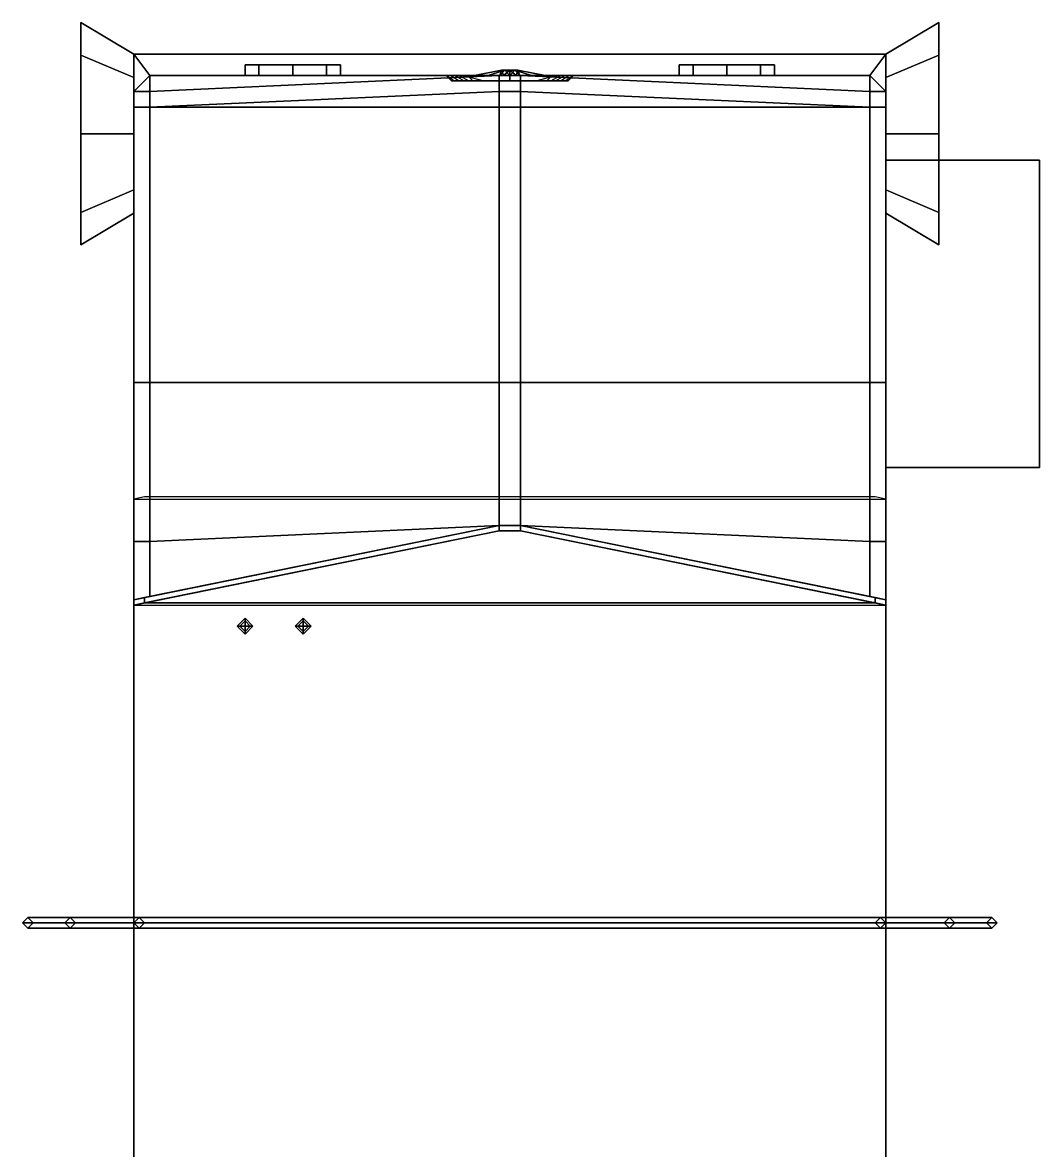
# Model space of a CAD drawing. Extents: x -0.92 to 1, y -2.23 to 2.03.
# Drawn here: x -0.92 to 1, y -0.1 to 2.03 of the extents above; entities that cross this region are included whole.
import ezdxf

# ---------------------------------------------------------------- set-up
doc = ezdxf.new("R2010")
doc.units = 0
doc.layers.get('0').update_dxf_attribs({"linetype": 'CONTINUOUS'})

msp = doc.modelspace()

# ---------------------------------------------------------------- linework, layer by layer
for points in [[(-0.81, 2.03, 0.47), (-0.81, 1.9685, 0.6185), (-0.71, 1.9261, 0.5761), (-0.71, 1.97, 0.47)], [(-0.81, 1.9685, 0.3215), (-0.81, 2.03, 0.47), (-0.71, 1.97, 0.47), (-0.71, 1.9261, 0.3639)], [(0.81, 1.9685, 0.6185), (0.81, 2.03, 0.47), (0.71, 1.97, 0.47), (0.71, 1.9261, 0.5761)], [(0.81, 2.03, 0.47), (0.81, 1.9685, 0.3215), (0.71, 1.9261, 0.3639), (0.71, 1.97, 0.47)], [(-0.81, 1.9685, 0.6185), (-0.81, 1.82, 0.68), (-0.71, 1.82, 0.62), (-0.71, 1.9261, 0.5761)], [(-0.81, 1.82, 0.26), (-0.81, 1.9685, 0.3215), (-0.71, 1.9261, 0.3639), (-0.71, 1.82, 0.32)], [(-0.71, 1.35, 0.32), (-0.71, -1.69, 0.32), (-0.71, -1.92, 0.47), (-0.71, 1.97, 0.56)], [(0.71, 1.97, 0.56), (0.71, 1.35, 0.32), (-0.71, 1.35, 0.32), (-0.71, 1.97, 0.56)], [(-0.71, 1.97, 0.56), (-0.71, -1.92, 0.47), (-0.71, -1.92, 0.81), (-0.71, 1.97, 0.81)], [(0.71, 1.97, 0.81), (0.71, 1.97, 0.56), (-0.71, 1.97, 0.56), (-0.71, 1.97, 0.81)], [(0.68, 1.93, 0.81), (0.71, 1.97, 0.81), (-0.71, 1.97, 0.81), (-0.68, 1.93, 0.81)], [(-0.71, 1.97, 0.81), (-0.71, 1.97, 0.81), (-0.71, 1.9, 0.81), (-0.68, 1.93, 0.81)], [(-0.71, 1.82, 0.32), (-0.71, 1.9261, 0.3639), (-0.71, 1.97, 0.47), (-0.71, 1.7139, 0.3639)], [(-0.71, 1.7139, 0.3639), (-0.71, 1.97, 0.47), (-0.71, 1.9331, 0.5591), (-0.71, 1.6793, 0.4475)], [(0.71, 1.9, 0.81), (0.71, 1.97, 0.81), (0.71, 1.97, 0.81), (0.68, 1.93, 0.81)], [(0.71, -1.92, 0.47), (0.71, -1.69, 0.32), (0.71, 1.35, 0.32), (0.71, 1.97, 0.56)], [(0.71, -1.92, 0.81), (0.71, -1.92, 0.47), (0.71, 1.97, 0.56), (0.71, 1.97, 0.81)], [(0.71, 1.9261, 0.3639), (0.71, 1.82, 0.32), (0.71, 1.7139, 0.3639), (0.71, 1.97, 0.47)], [(0.71, 1.97, 0.47), (0.71, 1.7139, 0.3639), (0.71, 1.6793, 0.4475), (0.71, 1.9379, 0.5476)], [(0.81, 1.82, 0.68), (0.81, 1.9685, 0.6185), (0.71, 1.9261, 0.5761), (0.71, 1.82, 0.62)], [(0.81, 1.9685, 0.3215), (0.81, 1.82, 0.26), (0.71, 1.82, 0.32), (0.71, 1.9261, 0.3639)], [(-0.4736, 1.95, 1.0236), (-0.5, 1.95, 0.96), (-0.5, 1.93, 0.96), (-0.4736, 1.93, 1.0236)], [(-0.5, 1.95, 0.96), (-0.4736, 1.95, 0.8964), (-0.4736, 1.93, 0.8964), (-0.5, 1.93, 0.96)], [(-0.3464, 1.95, 1.0236), (-0.5, 1.95, 0.96), (-0.4736, 1.95, 1.0236), (-0.41, 1.95, 1.05)], [(-0.32, 1.95, 0.96), (-0.4736, 1.95, 0.8964), (-0.5, 1.95, 0.96), (-0.3464, 1.95, 1.0236)], [(-0.41, 1.95, 1.05), (-0.4736, 1.95, 1.0236), (-0.4736, 1.93, 1.0236), (-0.41, 1.93, 1.05)], [(-0.4736, 1.95, 0.8964), (-0.41, 1.95, 0.87), (-0.41, 1.93, 0.87), (-0.4736, 1.93, 0.8964)], [(-0.3464, 1.95, 0.8964), (-0.41, 1.95, 0.87), (-0.4736, 1.95, 0.8964), (-0.32, 1.95, 0.96)], [(-0.3464, 1.95, 1.0236), (-0.41, 1.95, 1.05), (-0.41, 1.93, 1.05), (-0.3464, 1.93, 1.0236)], [(-0.41, 1.95, 0.87), (-0.3464, 1.95, 0.8964), (-0.3464, 1.93, 0.8964), (-0.41, 1.93, 0.87)], [(-0.32, 1.95, 0.96), (-0.3464, 1.95, 1.0236), (-0.3464, 1.93, 1.0236), (-0.32, 1.93, 0.96)], [(-0.3464, 1.95, 0.8964), (-0.32, 1.95, 0.96), (-0.32, 1.93, 0.96), (-0.3464, 1.93, 0.8964)], [(-0.0118, 1.93, 1.1662), (-0.0154, 1.94, 1.155), (-0.0666, 1.93, 1.1716)], [(-0.0154, 1.94, 1.155), (-0.019, 1.93, 1.1438), (-0.0666, 1.93, 1.1716)], [(-0.019, 1.93, 1.1438), (-0.0095, 1.94, 1.1369), (-0.0411, 1.93, 1.0934)], [(-0.0095, 1.94, 1.1369), (0, 1.93, 1.13), (-0.0411, 1.93, 1.0934)], [(-0.019, 1.93, 1.1438), (-0.0154, 1.94, 1.155), (-0.0095, 1.94, 1.1369)], [(-0.0118, 1.93, 1.1662), (0, 1.94, 1.1662), (-0.0154, 1.94, 1.155)], [(0.0154, 1.94, 1.155), (-0.0095, 1.94, 1.1369), (-0.0154, 1.94, 1.155), (0, 1.94, 1.1662)], [(0, 1.94, 1.1662), (-0.0118, 1.93, 1.1662), (0, 1.93, 1.22)], [(0, 1.93, 1.13), (-0.0095, 1.94, 1.1369), (0.0095, 1.94, 1.1369)], [(0.0095, 1.94, 1.1369), (0.0095, 1.94, 1.1369), (-0.0095, 1.94, 1.1369), (0.0154, 1.94, 1.155)], [(0.0118, 1.93, 1.1662), (0, 1.94, 1.1662), (0, 1.93, 1.22)], [(0, 1.93, 1.13), (0.0095, 1.94, 1.1369), (0.0411, 1.93, 1.0934)], [(0.0118, 1.93, 1.1662), (0.0154, 1.94, 1.155), (0, 1.94, 1.1662)], [(0.0095, 1.94, 1.1369), (0.019, 1.93, 1.1438), (0.0411, 1.93, 1.0934)], [(0.019, 1.93, 1.1438), (0.0095, 1.94, 1.1369), (0.0154, 1.94, 1.155)], [(0.0154, 1.94, 1.155), (0.0118, 1.93, 1.1662), (0.0666, 1.93, 1.1716)], [(0.019, 1.93, 1.1438), (0.0154, 1.94, 1.155), (0.0666, 1.93, 1.1716)], [(0.3464, 1.95, 1.0236), (0.32, 1.95, 0.96), (0.32, 1.93, 0.96), (0.3464, 1.93, 1.0236)], [(0.32, 1.95, 0.96), (0.3464, 1.95, 0.8964), (0.3464, 1.93, 0.8964), (0.32, 1.93, 0.96)], [(0.5, 1.95, 0.96), (0.3464, 1.95, 0.8964), (0.32, 1.95, 0.96), (0.4736, 1.95, 1.0236)], [(0.4736, 1.95, 1.0236), (0.32, 1.95, 0.96), (0.3464, 1.95, 1.0236), (0.41, 1.95, 1.05)], [(0.41, 1.95, 1.05), (0.3464, 1.95, 1.0236), (0.3464, 1.93, 1.0236), (0.41, 1.93, 1.05)], [(0.3464, 1.95, 0.8964), (0.41, 1.95, 0.87), (0.41, 1.93, 0.87), (0.3464, 1.93, 0.8964)], [(0.4736, 1.95, 0.8964), (0.41, 1.95, 0.87), (0.3464, 1.95, 0.8964), (0.5, 1.95, 0.96)], [(0.4736, 1.95, 1.0236), (0.41, 1.95, 1.05), (0.41, 1.93, 1.05), (0.4736, 1.93, 1.0236)], [(0.41, 1.95, 0.87), (0.4736, 1.95, 0.8964), (0.4736, 1.93, 0.8964), (0.41, 1.93, 0.87)], [(0.5, 1.95, 0.96), (0.4736, 1.95, 1.0236), (0.4736, 1.93, 1.0236), (0.5, 1.93, 0.96)], [(0.4736, 1.95, 0.8964), (0.5, 1.95, 0.96), (0.5, 1.93, 0.96), (0.4736, 1.93, 0.8964)], [(-0.68, 1.93, 0.81), (-0.71, 1.9, 0.81), (-0.71, 1.9, 1.16), (-0.68, 1.93, 1.16)], [(-0.68, 1.9, 1.2), (-0.68, 1.87, 1.23), (-0.02, 1.9, 1.26), (-0.02, 1.93, 1.23)], [(-0.68, 1.93, 1.16), (-0.68, 1.9, 1.2), (-0.02, 1.93, 1.23)], [(0.68, 1.93, 0.81), (-0.68, 1.93, 0.81), (-0.12, 1.93, 0.87), (0.12, 1.93, 0.87)], [(-0.5, 1.93, 0.96), (-0.68, 1.93, 0.81), (-0.68, 1.93, 1.16), (-0.4736, 1.93, 1.0236)], [(-0.4736, 1.93, 0.8964), (-0.68, 1.93, 0.81), (-0.68, 1.93, 0.81), (-0.5, 1.93, 0.96)], [(-0.41, 1.93, 0.87), (-0.68, 1.93, 0.81), (-0.68, 1.93, 0.81), (-0.4736, 1.93, 0.8964)], [(-0.12, 1.93, 0.87), (-0.68, 1.93, 0.81), (-0.68, 1.93, 0.81), (-0.41, 1.93, 0.87)], [(-0.3464, 1.93, 1.0236), (-0.41, 1.93, 1.05), (-0.68, 1.93, 1.16), (-0.12, 1.93, 0.97)], [(-0.68, 1.93, 1.16), (-0.08, 1.93, 1.06), (-0.12, 1.93, 0.97), (-0.68, 1.93, 1.16)], [(-0.0666, 1.93, 1.1284), (-0.0411, 1.93, 1.0934), (-0.08, 1.93, 1.06), (-0.68, 1.93, 1.16)], [(-0.68, 1.93, 1.16), (-0.02, 1.93, 1.23), (-0.0411, 1.93, 1.2066), (-0.68, 1.93, 1.16)], [(-0.68, 1.93, 1.16), (-0.0411, 1.93, 1.2066), (-0.0666, 1.93, 1.1716), (-0.68, 1.93, 1.16)], [(-0.68, 1.93, 1.16), (-0.0666, 1.93, 1.1716), (-0.0666, 1.93, 1.1284), (-0.68, 1.93, 1.16)], [(-0.41, 1.93, 0.87), (-0.3464, 1.93, 0.8964), (-0.12, 1.93, 0.87)], [(-0.3464, 1.93, 0.8964), (-0.32, 1.93, 0.96), (-0.12, 1.93, 0.87)], [(-0.32, 1.93, 0.96), (-0.3464, 1.93, 1.0236), (-0.12, 1.93, 0.97), (-0.12, 1.93, 0.87)], [(-0.12, 1.93, 0.87), (-0.11, 1.92, 0.88), (0.11, 1.92, 0.88), (0.12, 1.93, 0.87)], [(-0.12, 1.93, 0.97), (-0.11, 1.92, 0.97), (-0.11, 1.92, 0.88), (-0.12, 1.93, 0.87)], [(-0.08, 1.93, 1.06), (-0.07, 1.92, 1.05), (-0.11, 1.92, 0.97), (-0.12, 1.93, 0.97)], [(-0.12, 1.93, 0.881), (-0.11, 1.92, 0.891), (0.11, 1.92, 0.891), (0.12, 1.93, 0.881)], [(-0.12, 1.93, 0.899), (-0.11, 1.92, 0.909), (0.11, 1.92, 0.909), (0.12, 1.93, 0.899)], [(-0.12, 1.93, 0.917), (-0.11, 1.92, 0.927), (0.11, 1.92, 0.927), (0.12, 1.93, 0.917)], [(-0.12, 1.93, 0.935), (-0.11, 1.92, 0.945), (0.11, 1.92, 0.945), (0.12, 1.93, 0.935)], [(-0.12, 1.93, 0.953), (-0.11, 1.92, 0.963), (0.11, 1.92, 0.963), (0.12, 1.93, 0.953)], [(-0.1196, 1.93, 0.971), (-0.1045, 1.92, 0.981), (0.1045, 1.92, 0.981), (0.1196, 1.93, 0.971)], [(-0.1116, 1.93, 0.989), (-0.0955, 1.92, 0.999), (0.0955, 1.92, 0.999), (0.1116, 1.93, 0.989)], [(-0.11, 1.92, 0.88), (-0.11, 1.92, 0.97), (0.11, 1.92, 0.97), (0.11, 1.92, 0.88)], [(-0.11, 1.92, 0.97), (-0.07, 1.92, 1.05), (0.07, 1.92, 1.05), (0.11, 1.92, 0.97)], [(-0.1036, 1.93, 1.007), (-0.0865, 1.92, 1.017), (0.0865, 1.92, 1.017), (0.1036, 1.93, 1.007)], [(-0.0956, 1.93, 1.025), (-0.0775, 1.92, 1.035), (0.0775, 1.92, 1.035), (0.0956, 1.93, 1.025)], [(-0.0876, 1.93, 1.043), (-0.049, 1.92, 1.053), (0.049, 1.92, 1.053), (0.0876, 1.93, 1.043)], [(0, 1.93, 1.07), (0, 1.92, 1.06), (-0.07, 1.92, 1.05), (-0.08, 1.93, 1.06)], [(0, 1.93, 1.08), (0, 1.93, 1.07), (-0.08, 1.93, 1.06), (-0.0411, 1.93, 1.0934)], [(-0.07, 1.92, 1.05), (0, 1.92, 1.06), (0, 1.92, 1.06), (0.07, 1.92, 1.05)], [(-0.0118, 1.93, 1.1662), (-0.0118, 1.93, 1.1662), (-0.0666, 1.93, 1.1716), (-0.0411, 1.93, 1.2066)], [(-0.019, 1.93, 1.1438), (-0.019, 1.93, 1.1438), (-0.0666, 1.93, 1.1284), (-0.0666, 1.93, 1.1716)], [(-0.019, 1.93, 1.1438), (-0.019, 1.93, 1.1438), (-0.0411, 1.93, 1.0934), (-0.0666, 1.93, 1.1284)], [(-0.0118, 1.93, 1.1662), (-0.0118, 1.93, 1.1662), (-0.0411, 1.93, 1.2066), (0, 1.93, 1.22)], [(0, 1.93, 1.13), (0, 1.93, 1.13), (0, 1.93, 1.08), (-0.0411, 1.93, 1.0934)], [(-0.0411, 1.93, 1.2066), (-0.02, 1.93, 1.23), (0, 1.93, 1.22), (-0.0411, 1.93, 1.2066)], [(-0.02, 1.93, 1.23), (-0.02, 1.9, 1.26), (0.02, 1.9, 1.26), (0.02, 1.93, 1.23)], [(0, 1.93, 1.22), (-0.02, 1.93, 1.23), (0.02, 1.93, 1.23), (0, 1.93, 1.22)], [(0.0118, 1.93, 1.1662), (0.0118, 1.93, 1.1662), (0, 1.93, 1.22), (0.0411, 1.93, 1.2066)], [(0, 1.93, 1.13), (0, 1.93, 1.13), (0.0411, 1.93, 1.0934), (0, 1.93, 1.08)], [(0.08, 1.93, 1.06), (0.07, 1.92, 1.05), (0, 1.92, 1.06), (0, 1.93, 1.07)], [(0.0411, 1.93, 1.0934), (0.08, 1.93, 1.06), (0, 1.93, 1.07), (0, 1.93, 1.08)], [(0.0411, 1.93, 1.2066), (0, 1.93, 1.22), (0.02, 1.93, 1.23), (0.0411, 1.93, 1.2066)], [(0.0118, 1.93, 1.1662), (0.0118, 1.93, 1.1662), (0.0411, 1.93, 1.2066), (0.0666, 1.93, 1.1716)], [(0.019, 1.93, 1.1438), (0.019, 1.93, 1.1438), (0.0666, 1.93, 1.1284), (0.0411, 1.93, 1.0934)], [(0.019, 1.93, 1.1438), (0.019, 1.93, 1.1438), (0.0666, 1.93, 1.1716), (0.0666, 1.93, 1.1284)], [(0.02, 1.93, 1.23), (0.02, 1.9, 1.26), (0.68, 1.87, 1.23), (0.68, 1.9, 1.2)], [(0.68, 1.93, 1.16), (0.0411, 1.93, 1.2066), (0.02, 1.93, 1.23), (0.68, 1.93, 1.16)], [(0.0666, 1.93, 1.1284), (0.68, 1.93, 1.16), (0.08, 1.93, 1.06), (0.0411, 1.93, 1.0934)], [(0.68, 1.93, 1.16), (0.0666, 1.93, 1.1716), (0.0411, 1.93, 1.2066), (0.68, 1.93, 1.16)], [(0.68, 1.93, 1.16), (0.0666, 1.93, 1.1284), (0.0666, 1.93, 1.1716), (0.68, 1.93, 1.16)], [(0.12, 1.93, 0.97), (0.11, 1.92, 0.97), (0.07, 1.92, 1.05), (0.08, 1.93, 1.06)], [(0.68, 1.93, 1.16), (0.12, 1.93, 0.97), (0.08, 1.93, 1.06), (0.68, 1.93, 1.16)], [(0.12, 1.93, 0.87), (0.11, 1.92, 0.88), (0.11, 1.92, 0.97), (0.12, 1.93, 0.97)], [(0.68, 1.93, 0.81), (0.12, 1.93, 0.87), (0.12, 1.93, 0.87), (0.41, 1.93, 0.87)], [(0.3464, 1.93, 0.8964), (0.41, 1.93, 0.87), (0.12, 1.93, 0.87)], [(0.32, 1.93, 0.96), (0.3464, 1.93, 0.8964), (0.12, 1.93, 0.87)], [(0.3464, 1.93, 1.0236), (0.32, 1.93, 0.96), (0.12, 1.93, 0.87), (0.12, 1.93, 0.97)], [(0.41, 1.93, 1.05), (0.3464, 1.93, 1.0236), (0.12, 1.93, 0.97), (0.68, 1.93, 1.16)], [(0.68, 1.93, 0.81), (0.41, 1.93, 0.87), (0.41, 1.93, 0.87), (0.4736, 1.93, 0.8964)], [(0.68, 1.93, 0.81), (0.4736, 1.93, 0.8964), (0.4736, 1.93, 0.8964), (0.5, 1.93, 0.96)], [(0.68, 1.93, 1.16), (0.68, 1.93, 0.81), (0.5, 1.93, 0.96), (0.4736, 1.93, 1.0236)], [(0.71, 1.9, 1.16), (0.71, 1.9, 0.81), (0.68, 1.93, 0.81), (0.68, 1.93, 1.16)], [(-0.71, 1.9, 0.81), (-0.71, 0.94, 0.81), (-0.71, 1.05, 1.29), (-0.71, 1.9, 1.16)], [(-0.71, 1.9, 1.16), (-0.71, 1.05, 1.29), (-0.71, 1.05, 1.29), (-0.71, 1.87, 1.19)], [(-0.68, 1.87, 1.23), (-0.68, 1.87, 1.23), (-0.02, 1.87, 1.27), (-0.02, 1.9, 1.26)], [(-0.02, 1.9, 1.26), (-0.02, 1.87, 1.27), (0.02, 1.87, 1.27), (0.02, 1.9, 1.26)], [(0.02, 1.9, 1.26), (0.02, 1.87, 1.27), (0.68, 1.87, 1.23)], [(0.71, 1.05, 1.29), (0.71, 1.19, 0.99), (0.71, 1.77, 0.99), (0.71, 1.9, 1.16)], [(0.71, 1.05, 1.29), (0.71, 1.05, 1.29), (0.71, 1.9, 1.16), (0.71, 1.87, 1.19)], [(0.71, 1.77, 0.99), (0.71, 1.77, 0.81), (0.71, 1.9, 0.81), (0.71, 1.9, 1.16)], [(-0.68, 1.87, 1.23), (-0.68, 1.05, 1.34), (-0.02, 1.08, 1.39), (-0.02, 1.87, 1.27)], [(-0.02, 1.87, 1.27), (-0.02, 1.08, 1.39), (0.02, 1.08, 1.39), (0.02, 1.87, 1.27)], [(0.02, 1.87, 1.27), (0.02, 1.08, 1.39), (0.68, 1.05, 1.34), (0.68, 1.87, 1.23)], [(-0.81, 1.82, 0.68), (-0.81, 1.6715, 0.6185), (-0.71, 1.7139, 0.5761), (-0.71, 1.82, 0.62)], [(-0.81, 1.6715, 0.3215), (-0.81, 1.82, 0.26), (-0.71, 1.82, 0.32), (-0.71, 1.7139, 0.3639)], [(0.81, 1.6715, 0.6185), (0.81, 1.82, 0.68), (0.71, 1.82, 0.62), (0.71, 1.7139, 0.5761)], [(0.81, 1.82, 0.26), (0.81, 1.6715, 0.3215), (0.71, 1.7139, 0.3639), (0.71, 1.82, 0.32)], [(1, 1.77, 0.99), (1, 1.77, 0.81), (0.71, 1.77, 0.81), (0.71, 1.77, 0.99)], [(0.71, 1.77, 0.99), (0.71, 1.19, 0.99), (1, 1.19, 0.99), (1, 1.77, 0.99)], [(1, 1.19, 0.99), (1, 1.19, 0.81), (1, 1.77, 0.81), (1, 1.77, 0.99)], [(-0.81, 1.6715, 0.6185), (-0.81, 1.61, 0.47), (-0.71, 1.67, 0.47), (-0.71, 1.7139, 0.5761)], [(-0.81, 1.61, 0.47), (-0.81, 1.6715, 0.3215), (-0.71, 1.7139, 0.3639), (-0.71, 1.67, 0.47)], [(0.81, 1.61, 0.47), (0.81, 1.6715, 0.6185), (0.71, 1.7139, 0.5761), (0.71, 1.67, 0.47)], [(0.81, 1.6715, 0.3215), (0.81, 1.61, 0.47), (0.71, 1.67, 0.47), (0.71, 1.7139, 0.3639)], [(0.71, 1.35, 0.32), (0.71, -1.69, 0.32), (-0.71, -1.69, 0.32), (-0.71, 1.35, 0.32)], [(0.71, 1.19, 0.99), (0.71, 1.19, 0.81), (1, 1.19, 0.81), (1, 1.19, 0.99)], [(0.71, 1.05, 1.29), (0.71, 0.94, 0.81), (0.71, 1.19, 0.81), (0.71, 1.19, 0.99)], [(-0.69, 1.1341, 1.4006), (-0.71, 1.13, 1.4), (0.71, 1.13, 1.4), (0.69, 1.1341, 1.4006)], [(-0.68, 0.9461, 1.34), (-0.71, 0.94, 1.4), (-0.02, 1.08, 1.42), (-0.02, 1.08, 1.39)], [(-0.02, 1.08, 1.82), (-0.02, 1.08, 1.8), (-0.69, 0.9441, 1.8), (-0.71, 0.94, 1.82)], [(-0.71, 0.94, 1.82), (-0.71, 0.93, 1.82), (-0.02, 1.07, 1.82), (-0.02, 1.08, 1.82)], [(-0.71, 0.93, 1.82), (-0.69, 0.9341, 1.8), (-0.02, 1.07, 1.8), (-0.02, 1.07, 1.82)], [(-0.02, 1.08, 1.8), (-0.02, 1.07, 1.8), (-0.69, 0.9341, 1.8), (-0.69, 0.9441, 1.8)], [(-0.69, 0.9441, 1.4006), (-0.69, 0.9341, 1.4006), (-0.02, 1.07, 1.42), (-0.02, 1.08, 1.42)], [(-0.02, 1.07, 1.42), (-0.69, 0.9341, 1.4006), (0.69, 0.9341, 1.4006), (0.02, 1.07, 1.42)], [(-0.02, 1.08, 1.39), (-0.02, 1.08, 1.42), (0.02, 1.08, 1.42), (0.02, 1.08, 1.39)], [(-0.02, 1.08, 1.42), (-0.02, 1.07, 1.42), (-0.02, 1.07, 1.8), (-0.02, 1.08, 1.8)], [(0.02, 1.08, 1.82), (0.02, 1.08, 1.42), (-0.02, 1.08, 1.42), (-0.02, 1.08, 1.82)], [(-0.02, 1.08, 1.82), (-0.02, 1.07, 1.82), (0.02, 1.07, 1.82), (0.02, 1.08, 1.82)], [(-0.02, 1.07, 1.82), (-0.02, 1.07, 1.42), (0.02, 1.07, 1.42), (0.02, 1.07, 1.82)], [(0.02, 1.08, 1.39), (0.02, 1.08, 1.42), (0.71, 0.94, 1.4), (0.68, 0.9461, 1.34)], [(0.02, 1.08, 1.39), (0.02, 1.08, 1.39), (0.68, 0.9461, 1.34), (0.68, 1.05, 1.34)], [(0.02, 1.07, 1.8), (0.02, 1.07, 1.42), (0.02, 1.08, 1.42), (0.02, 1.08, 1.8)], [(0.71, 0.94, 1.82), (0.69, 0.9441, 1.8), (0.02, 1.08, 1.8), (0.02, 1.08, 1.82)], [(0.69, 0.9441, 1.8), (0.69, 0.9341, 1.8), (0.02, 1.07, 1.8), (0.02, 1.08, 1.8)], [(0.02, 1.08, 1.82), (0.02, 1.07, 1.82), (0.71, 0.93, 1.82), (0.71, 0.94, 1.82)], [(0.02, 1.07, 1.42), (0.69, 0.9341, 1.4006), (0.69, 0.9441, 1.4006), (0.02, 1.08, 1.42)], [(0.02, 1.07, 1.82), (0.02, 1.07, 1.8), (0.69, 0.9341, 1.8), (0.71, 0.93, 1.82)], [(-0.71, 0.94, 0.81), (-0.71, 0.94, 0.81), (-0.71, 0.94, 1.29), (-0.71, 1.05, 1.29)], [(0.71, 0.94, 1.29), (0.71, 0.94, 0.81), (0.71, 0.94, 0.81), (0.71, 1.05, 1.29)], [(-0.69, 0.9441, 1.8), (-0.69, 0.9441, 1.4006), (-0.71, 0.94, 1.4), (-0.71, 0.94, 1.82)], [(-0.71, 0.94, 0.81), (-0.71, 0.93, 0.81), (-0.71, 0.93, 1.4), (-0.71, 0.94, 1.4)], [(-0.71, 0.94, 1.4), (-0.71, 0.93, 1.4), (-0.71, 0.93, 1.82), (-0.71, 0.94, 1.82)], [(-0.69, 0.9341, 1.8), (-0.69, 0.9341, 1.4006), (-0.69, 0.9441, 1.4006), (-0.69, 0.9441, 1.8)], [(0.71, 0.94, 1.82), (0.71, 0.94, 1.4), (0.69, 0.9441, 1.4006), (0.69, 0.9441, 1.8)], [(0.69, 0.9441, 1.4006), (0.69, 0.9341, 1.4006), (0.69, 0.9341, 1.8), (0.69, 0.9441, 1.8)], [(0.71, 0.93, 1.4), (0.71, 0.93, 0.81), (0.71, 0.94, 0.81), (0.71, 0.94, 1.4)], [(0.71, 0.93, 1.82), (0.71, 0.93, 1.4), (0.71, 0.94, 1.4), (0.71, 0.94, 1.82)], [(-0.69, 0.9341, 1.4006), (-0.71, 0.93, 1.4), (0.71, 0.93, 1.4), (0.69, 0.9341, 1.4006)], [(-0.71, 0.93, 1.82), (-0.71, 0.93, 1.4), (-0.69, 0.9341, 1.4006), (-0.69, 0.9341, 1.8)], [(0.69, 0.9341, 1.8), (0.69, 0.9341, 1.4006), (0.71, 0.93, 1.4), (0.71, 0.93, 1.82)], [(-0.5, 0.9, 1.07), (-0.51, 0.89, 1.07), (-0.515, 0.89, 1.13), (-0.5, 0.905, 1.13)], [(-0.5, 0.905, 1.13), (-0.515, 0.89, 1.13), (-0.5, 0.89, 1.14)], [(-0.5, 0.9, 0.53), (-0.51, 0.89, 0.53), (-0.51, 0.89, 1.07), (-0.5, 0.9, 1.07)], [(-0.49, 0.89, 1.07), (-0.5, 0.9, 1.07), (-0.5, 0.905, 1.13), (-0.485, 0.89, 1.13)], [(-0.485, 0.89, 1.13), (-0.5, 0.905, 1.13), (-0.5, 0.89, 1.14)], [(-0.49, 0.89, 0.53), (-0.5, 0.9, 0.53), (-0.5, 0.9, 1.07), (-0.49, 0.89, 1.07)], [(-0.39, 0.9, 1.07), (-0.4, 0.89, 1.07), (-0.405, 0.89, 1.13), (-0.39, 0.905, 1.13)], [(-0.39, 0.905, 1.13), (-0.405, 0.89, 1.13), (-0.39, 0.89, 1.14)], [(-0.39, 0.9, 0.53), (-0.4, 0.89, 0.53), (-0.4, 0.89, 1.07), (-0.39, 0.9, 1.07)], [(-0.38, 0.89, 1.07), (-0.39, 0.9, 1.07), (-0.39, 0.905, 1.13), (-0.375, 0.89, 1.13)], [(-0.375, 0.89, 1.13), (-0.39, 0.905, 1.13), (-0.39, 0.89, 1.14)], [(-0.38, 0.89, 0.53), (-0.39, 0.9, 0.53), (-0.39, 0.9, 1.07), (-0.38, 0.89, 1.07)], [(-0.51, 0.89, 1.07), (-0.5, 0.88, 1.07), (-0.5, 0.875, 1.13), (-0.515, 0.89, 1.13)], [(-0.515, 0.89, 1.13), (-0.5, 0.875, 1.13), (-0.5, 0.89, 1.14)], [(-0.51, 0.89, 0.53), (-0.5, 0.88, 0.53), (-0.5, 0.88, 1.07), (-0.51, 0.89, 1.07)], [(-0.5, 0.88, 0.53), (-0.49, 0.89, 0.53), (-0.49, 0.89, 1.07), (-0.5, 0.88, 1.07)], [(-0.5, 0.88, 1.07), (-0.49, 0.89, 1.07), (-0.485, 0.89, 1.13), (-0.5, 0.875, 1.13)], [(-0.5, 0.875, 1.13), (-0.485, 0.89, 1.13), (-0.5, 0.89, 1.14)], [(-0.4, 0.89, 1.07), (-0.39, 0.88, 1.07), (-0.39, 0.875, 1.13), (-0.405, 0.89, 1.13)], [(-0.405, 0.89, 1.13), (-0.39, 0.875, 1.13), (-0.39, 0.89, 1.14)], [(-0.4, 0.89, 0.53), (-0.39, 0.88, 0.53), (-0.39, 0.88, 1.07), (-0.4, 0.89, 1.07)], [(-0.39, 0.88, 0.53), (-0.38, 0.89, 0.53), (-0.38, 0.89, 1.07), (-0.39, 0.88, 1.07)], [(-0.39, 0.88, 1.07), (-0.38, 0.89, 1.07), (-0.375, 0.89, 1.13), (-0.39, 0.875, 1.13)], [(-0.39, 0.875, 1.13), (-0.375, 0.89, 1.13), (-0.39, 0.89, 1.14)], [(-0.92, 0.33, 1.25), (-0.91, 0.34, 1.24), (-0.91, 0.34, 1.07), (-0.92, 0.33, 1.06)], [(-0.92, 0.33, 1.06), (-0.91, 0.34, 1.07), (-0.83, 0.34, 1.07), (-0.84, 0.33, 1.06)], [(-0.91, 0.34, 1.24), (-0.92, 0.33, 1.25), (-0.84, 0.33, 1.25), (-0.83, 0.34, 1.24)], [(-0.91, 0.32, 1.24), (-0.92, 0.33, 1.25), (-0.92, 0.33, 1.06), (-0.91, 0.32, 1.07)], [(-0.91, 0.32, 1.07), (-0.92, 0.33, 1.06), (-0.84, 0.33, 1.06), (-0.83, 0.32, 1.07)], [(-0.92, 0.33, 1.25), (-0.91, 0.32, 1.24), (-0.83, 0.32, 1.24), (-0.84, 0.33, 1.25)], [(-0.91, 0.34, 1.24), (-0.9, 0.33, 1.23), (-0.9, 0.33, 1.08), (-0.91, 0.34, 1.07)], [(-0.91, 0.34, 1.07), (-0.9, 0.33, 1.08), (-0.84, 0.33, 1.08), (-0.83, 0.34, 1.07)], [(-0.9, 0.33, 1.23), (-0.91, 0.34, 1.24), (-0.83, 0.34, 1.24), (-0.84, 0.33, 1.23)], [(-0.9, 0.33, 1.23), (-0.91, 0.32, 1.24), (-0.91, 0.32, 1.07), (-0.9, 0.33, 1.08)], [(-0.9, 0.33, 1.08), (-0.91, 0.32, 1.07), (-0.83, 0.32, 1.07), (-0.84, 0.33, 1.08)], [(-0.91, 0.32, 1.24), (-0.9, 0.33, 1.23), (-0.84, 0.33, 1.23), (-0.83, 0.32, 1.24)], [(-0.84, 0.33, 1.28), (-0.83, 0.34, 1.27), (-0.83, 0.34, 0.81), (-0.84, 0.33, 0.81)], [(-0.71, 0.33, 1.28), (-0.7, 0.34, 1.27), (-0.83, 0.34, 1.27), (-0.84, 0.33, 1.28)], [(-0.83, 0.32, 1.27), (-0.84, 0.33, 1.28), (-0.84, 0.33, 0.81), (-0.83, 0.32, 0.81)], [(-0.7, 0.32, 1.27), (-0.71, 0.33, 1.28), (-0.84, 0.33, 1.28), (-0.83, 0.32, 1.27)], [(-0.83, 0.34, 1.27), (-0.82, 0.33, 1.26), (-0.82, 0.33, 0.81), (-0.83, 0.34, 0.81)], [(-0.7, 0.34, 1.27), (-0.71, 0.33, 1.26), (-0.82, 0.33, 1.26), (-0.83, 0.34, 1.27)], [(-0.82, 0.33, 1.26), (-0.83, 0.32, 1.27), (-0.83, 0.32, 0.81), (-0.82, 0.33, 0.81)], [(-0.71, 0.33, 1.26), (-0.7, 0.32, 1.27), (-0.83, 0.32, 1.27), (-0.82, 0.33, 1.26)], [(-0.7, 0.34, 0.81), (-0.71, 0.33, 0.81), (-0.71, 0.33, 1.86), (-0.7, 0.34, 1.85)], [(0.71, 0.33, 1.86), (0.7, 0.34, 1.85), (-0.7, 0.34, 1.85), (-0.71, 0.33, 1.86)], [(-0.71, 0.33, 0.81), (-0.7, 0.32, 0.81), (-0.7, 0.32, 1.85), (-0.71, 0.33, 1.86)], [(0.7, 0.32, 1.85), (0.71, 0.33, 1.86), (-0.71, 0.33, 1.86), (-0.7, 0.32, 1.85)], [(-0.69, 0.33, 0.81), (-0.7, 0.34, 0.81), (-0.7, 0.34, 1.85), (-0.69, 0.33, 1.84)], [(0.7, 0.34, 1.85), (0.69, 0.33, 1.84), (-0.69, 0.33, 1.84), (-0.7, 0.34, 1.85)], [(-0.7, 0.32, 0.81), (-0.69, 0.33, 0.81), (-0.69, 0.33, 1.84), (-0.7, 0.32, 1.85)], [(0.69, 0.33, 1.84), (0.7, 0.32, 1.85), (-0.7, 0.32, 1.85), (-0.69, 0.33, 1.84)], [(0.7, 0.34, 0.81), (0.69, 0.33, 0.81), (0.69, 0.33, 1.84), (0.7, 0.34, 1.85)], [(0.69, 0.33, 0.81), (0.7, 0.32, 0.81), (0.7, 0.32, 1.85), (0.69, 0.33, 1.84)], [(0.71, 0.33, 0.81), (0.7, 0.34, 0.81), (0.7, 0.34, 1.85), (0.71, 0.33, 1.86)], [(0.7, 0.34, 1.27), (0.71, 0.33, 1.28), (0.84, 0.33, 1.28), (0.83, 0.34, 1.27)], [(0.71, 0.33, 1.26), (0.7, 0.34, 1.27), (0.83, 0.34, 1.27), (0.82, 0.33, 1.26)], [(0.7, 0.32, 0.81), (0.71, 0.33, 0.81), (0.71, 0.33, 1.86), (0.7, 0.32, 1.85)], [(0.71, 0.33, 1.28), (0.7, 0.32, 1.27), (0.83, 0.32, 1.27), (0.84, 0.33, 1.28)], [(0.7, 0.32, 1.27), (0.71, 0.33, 1.26), (0.82, 0.33, 1.26), (0.83, 0.32, 1.27)], [(0.82, 0.33, 1.26), (0.83, 0.34, 1.27), (0.83, 0.34, 0.81), (0.82, 0.33, 0.81)], [(0.83, 0.32, 1.27), (0.82, 0.33, 1.26), (0.82, 0.33, 0.81), (0.83, 0.32, 0.81)], [(0.83, 0.34, 1.27), (0.84, 0.33, 1.28), (0.84, 0.33, 0.81), (0.83, 0.34, 0.81)], [(0.91, 0.34, 1.07), (0.92, 0.33, 1.06), (0.84, 0.33, 1.06), (0.83, 0.34, 1.07)], [(0.9, 0.33, 1.08), (0.91, 0.34, 1.07), (0.83, 0.34, 1.07), (0.84, 0.33, 1.08)], [(0.91, 0.34, 1.24), (0.9, 0.33, 1.23), (0.84, 0.33, 1.23), (0.83, 0.34, 1.24)], [(0.92, 0.33, 1.25), (0.91, 0.34, 1.24), (0.83, 0.34, 1.24), (0.84, 0.33, 1.25)], [(0.84, 0.33, 1.28), (0.83, 0.32, 1.27), (0.83, 0.32, 0.81), (0.84, 0.33, 0.81)], [(0.92, 0.33, 1.06), (0.91, 0.32, 1.07), (0.83, 0.32, 1.07), (0.84, 0.33, 1.06)], [(0.91, 0.32, 1.07), (0.9, 0.33, 1.08), (0.84, 0.33, 1.08), (0.83, 0.32, 1.07)], [(0.9, 0.33, 1.23), (0.91, 0.32, 1.24), (0.83, 0.32, 1.24), (0.84, 0.33, 1.23)], [(0.91, 0.32, 1.24), (0.92, 0.33, 1.25), (0.84, 0.33, 1.25), (0.83, 0.32, 1.24)], [(0.9, 0.33, 1.23), (0.91, 0.34, 1.24), (0.91, 0.34, 1.07), (0.9, 0.33, 1.08)], [(0.91, 0.32, 1.24), (0.9, 0.33, 1.23), (0.9, 0.33, 1.08), (0.91, 0.32, 1.07)], [(0.91, 0.34, 1.24), (0.92, 0.33, 1.25), (0.92, 0.33, 1.06), (0.91, 0.34, 1.07)], [(0.92, 0.33, 1.25), (0.91, 0.32, 1.24), (0.91, 0.32, 1.07), (0.92, 0.33, 1.06)]]:
    msp.add_3dface(points)
at = {"color": 0}
for points in [[(-0.68, 1.93, 1.16), (-0.71, 1.9, 1.16), (-0.68, 1.9, 1.2), (-0.68, 1.93, 1.16)], [(0.68, 1.9, 1.2), (0.68, 1.93, 1.16), (0.02, 1.93, 1.23)], [(0.68, 1.9, 1.2), (0.71, 1.9, 1.16), (0.68, 1.93, 1.16)], [(-0.71, 1.9, 1.16), (-0.71, 1.87, 1.19), (-0.68, 1.87, 1.23), (-0.68, 1.9, 1.2)], [(0.68, 1.87, 1.23), (0.71, 1.87, 1.19), (0.71, 1.9, 1.16), (0.68, 1.9, 1.2)], [(-0.71, 1.87, 1.19), (-0.71, 1.05, 1.29), (-0.68, 1.05, 1.34), (-0.68, 1.87, 1.23)], [(0.68, 1.05, 1.34), (0.71, 1.05, 1.29), (0.71, 1.87, 1.19), (0.68, 1.87, 1.23)], [(-0.68, 1.05, 1.34), (-0.68, 0.9461, 1.34), (-0.02, 1.08, 1.39)], [(-0.71, 1.05, 1.29), (-0.71, 0.94, 1.29), (-0.68, 0.9461, 1.34), (-0.68, 1.05, 1.34)], [(0.68, 0.9461, 1.34), (0.71, 0.94, 1.29), (0.71, 1.05, 1.29), (0.68, 1.05, 1.34)], [(-0.71, 0.94, 1.29), (-0.71, 0.94, 1.4), (-0.71, 0.94, 1.4), (-0.68, 0.9461, 1.34)], [(0.71, 0.94, 1.4), (0.71, 0.94, 1.4), (0.71, 0.94, 1.29), (0.68, 0.9461, 1.34)]]:
    msp.add_3dface(points, dxfattribs=at)

doc.saveas('drawing.dxf')
